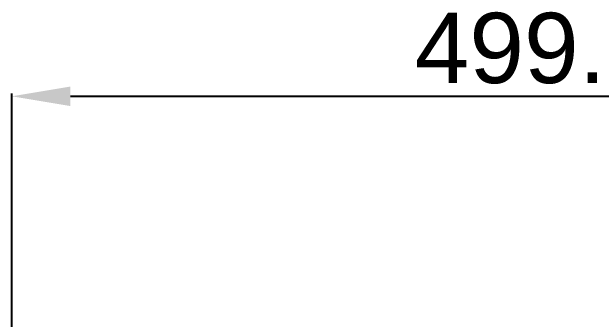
# Model space of a CAD drawing. Header units: millimetres. Extents: x -1070 to 42146, y 1440 to 12921.
# Drawn here: x 660.6 to 911.9, y 3531 to 3662.2 of the extents above; entities that cross this region are included whole.
import ezdxf

# ---------------------------------------------------------------- set-up
doc = ezdxf.new("R2010")
doc.units = ezdxf.units.MM
doc.layers.add('DIM', color=4, linetype='Continuous')
doc.styles.get("Standard").update_dxf_attribs({"font": 'arial.ttf'})
doc.dimstyles.new('ISO-200', dxfattribs={"dimtxt": 30, "dimasz": 25, "dimexe": 1.25, "dimexo": 5, "dimgap": 5, "dimtad": 1, "dimtoh": 1, "dimdec": 1, "dimdsep": 46, "dimtxsty": 'Standard', "dimcen": 2.5, "dimadec": 0, "dimazin": 0, "dimtfac": 1, "dimtdec": 1, "dimtmove": 0, "dimatfit": 3, "dimfxl": 1, "dimarcsym": 0})

# ---------------------------------------------------------------- blocks, each defined once
blk = doc.blocks.new('*D47')
at = {"layer": 'Defpoints', "color": 0, "transparency": 16777216}
for p in [(1160.42, 3626.15), (660.62, 3521.94), (1160.42, 3521.94)]:
    blk.add_point(p, dxfattribs=at)
at = {"layer": 'DIM', "color": 0, "lineweight": -2, "transparency": 16777216}
for p, q in [((660.62, 3526.94), (660.62, 3627.4)), ((685.62, 3626.15), (1135.42, 3626.15)), ((1160.42, 3526.94), (1160.42, 3627.4))]:
    blk.add_line(p, q, dxfattribs=at)
at = {"layer": 'DIM', "color": 0, "transparency": 16777216}
for points in [[(685.62, 3630.32), (685.62, 3621.98), (660.62, 3626.15)], [(1135.42, 3630.32), (1135.42, 3621.98), (1160.42, 3626.15)]]:
    blk.add_solid(points, dxfattribs=at)
at = {"layer": 'DIM', "color": 0, "lineweight": -3, "transparency": 16777216, "insert": (884.82, 3661.79), "char_height": 30, "attachment_point": 2}
blk.add_mtext('499.8', dxfattribs=at)

msp = doc.modelspace()

# ---------------------------------------------------------------- dimensions: what is measured, and where the dimension line sits
at = {"layer": 'DIM', "color": 7, "lineweight": -3}
dim = msp.add_linear_dim(base=(1160.422, 3626.151), p1=(660.622, 3521.941), p2=(1160.422, 3521.941), text='499.8', dimstyle='ISO-200', dxfattribs=at)
dim.commit()
dim.dimension.update_dxf_attribs({"geometry": '*D47', "text_midpoint": (884.818, 3626.151), "dimtype": 160})

doc.saveas('drawing.dxf')
